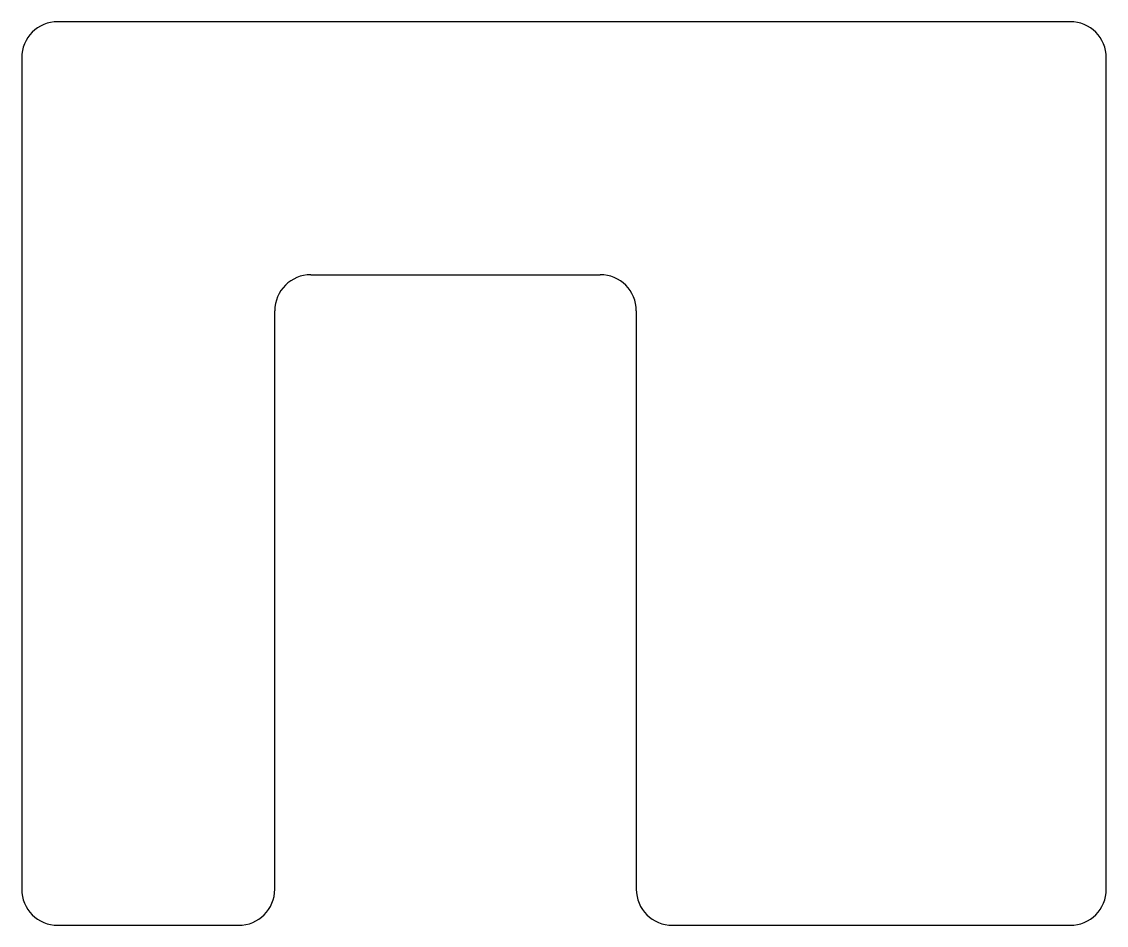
# Model space of a CAD drawing. Extents: x 1339.3 to 1369.3, y 685.4 to 710.4.
import ezdxf

# ---------------------------------------------------------------- set-up
doc = ezdxf.new("R2010")
doc.units = 0
doc.header["$LTSCALE"] = 0.5
doc.layers.get('0').update_dxf_attribs({"linetype": 'CONTINUOUS'})

msp = doc.modelspace()

# ---------------------------------------------------------------- linework, layer by layer
at = {"color": 7, "linetype": 'CONTINUOUS'}
for p, q in [((1368.261, 710.421), (1340.261, 710.421)), ((1339.261, 709.421), (1339.261, 686.421)), ((1369.261, 686.421), (1369.261, 709.421)), ((1347.261, 703.421), (1355.261, 703.421)), ((1346.261, 686.421), (1346.261, 702.421)), ((1356.261, 702.421), (1356.261, 686.421)), ((1340.261, 685.421), (1345.261, 685.421)), ((1357.261, 685.421), (1368.261, 685.421))]:
    msp.add_line(p, q, dxfattribs=at)
for centre, start, end in [((1340.261, 709.421), 90, 180), ((1368.261, 709.421), 0, 90), ((1347.261, 702.421), 90, 180), ((1355.261, 702.421), 0, 90), ((1340.261, 686.421), 180, 270), ((1345.261, 686.421), 270, 0), ((1357.261, 686.421), 180, 270), ((1368.261, 686.421), 270, 0)]:
    msp.add_arc(centre, 1, start, end, dxfattribs=at)

doc.saveas('drawing.dxf')
